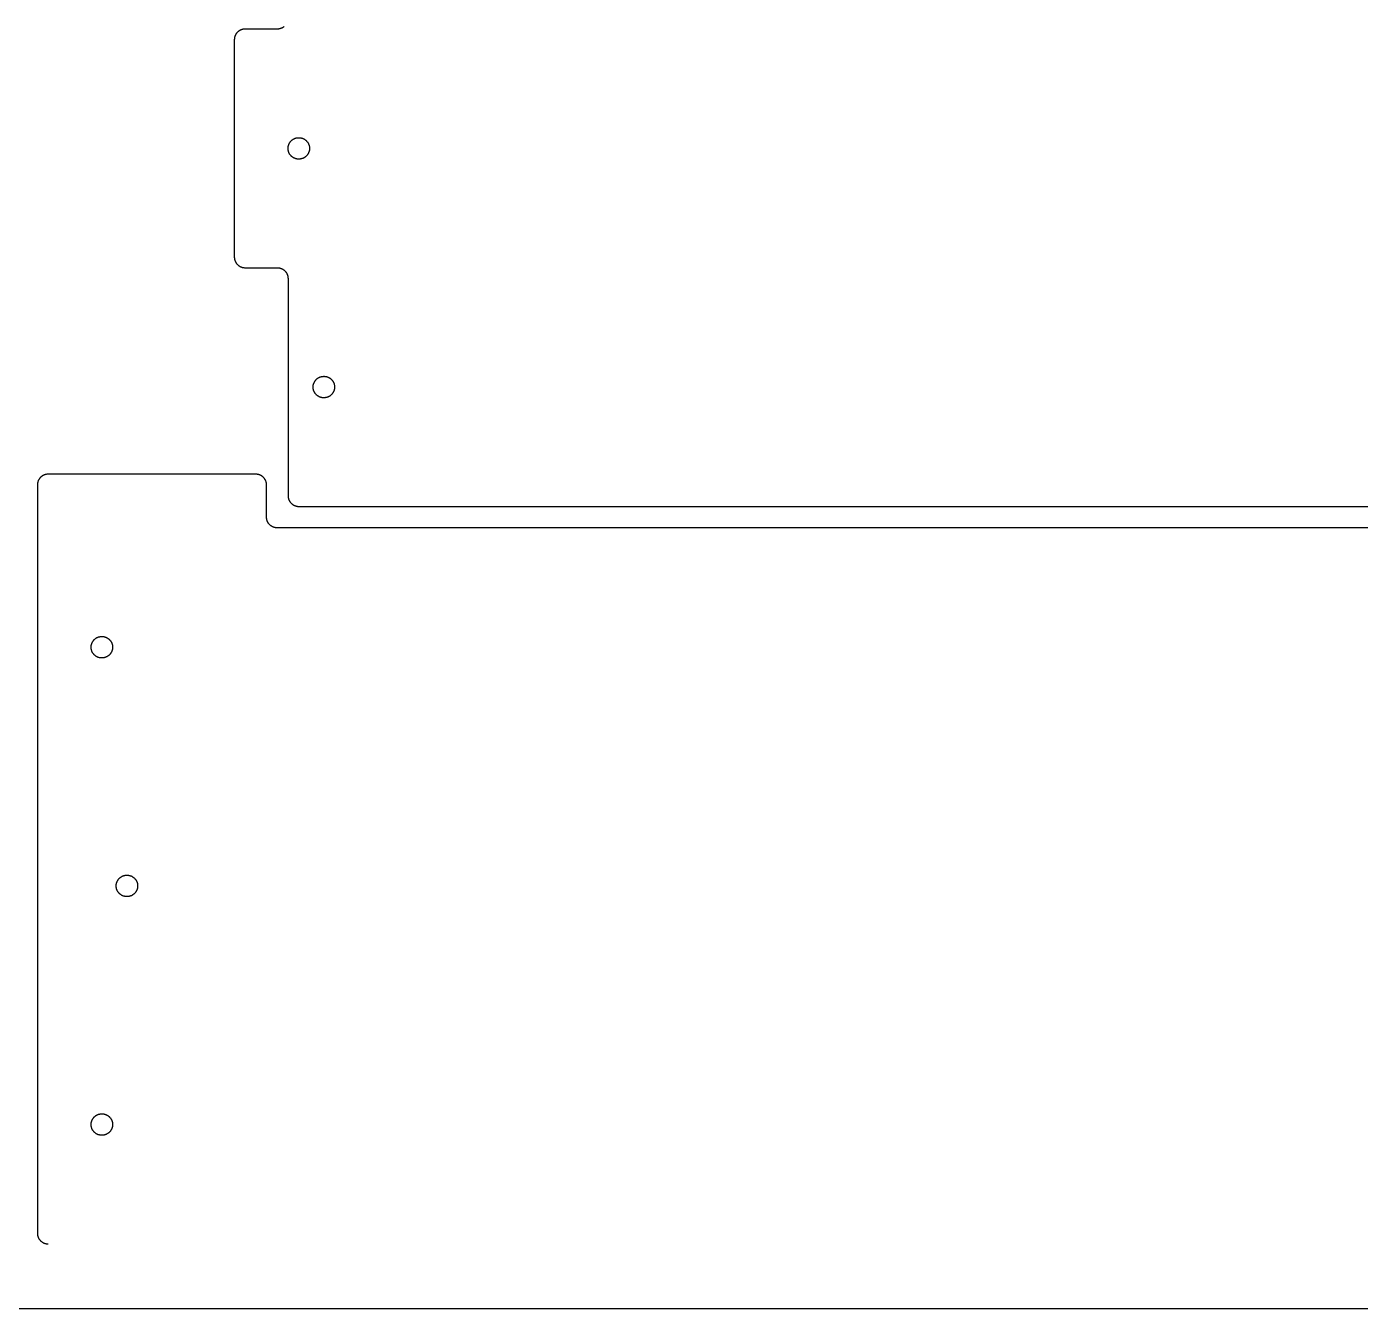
# Model space of a CAD drawing. Header units: millimetres. Extents: x -92971 to -91751, y -19136 to -16636.
# Drawn here: x -92733.7 to -92361.2, y -19135.9 to -18777.9 of the extents above; entities that cross this region are included whole.
import ezdxf

# ---------------------------------------------------------------- set-up
doc = ezdxf.new("R2010")
doc.units = ezdxf.units.MM
doc.header["$MEASUREMENT"] = 0
for name, color, linetype, true_color in [('Default', 18, 'Continuous', 0x000000), ('fab$CUT', 1, 'Continuous', 0xff0000), ('fab$DRILL', 5, 'Continuous', 0x0000ff)]:
    doc.layers.add(name, color=color, linetype=linetype, true_color=true_color)

msp = doc.modelspace()

# ---------------------------------------------------------------- linework, layer by layer
at = {"layer": 'Default'}
msp.add_lwpolyline([(-92971.22, -19135.89), (-91751.22, -19135.89), (-91751.22, -16635.89), (-92971.22, -16635.89), (-92971.22, -19135.89)], dxfattribs=at)
at = {"layer": 'fab$CUT'}
for points in [[(-92672.72, -18778.55), (-92672.82, -18778.55), (-92672.92, -18778.56), (-92673.03, -18778.57), (-92673.13, -18778.58), (-92673.23, -18778.6), (-92673.33, -18778.62), (-92673.43, -18778.64), (-92673.53, -18778.66), (-92673.63, -18778.69), (-92673.72, -18778.73), (-92673.82, -18778.76), (-92673.92, -18778.8), (-92674.01, -18778.84), (-92674.1, -18778.89), (-92674.19, -18778.94), (-92674.28, -18778.99), (-92674.37, -18779.04), (-92674.45, -18779.1), (-92674.53, -18779.16), (-92674.61, -18779.23), (-92674.69, -18779.29), (-92674.77, -18779.36), (-92674.84, -18779.43), (-92674.91, -18779.5), (-92674.98, -18779.58), (-92675.05, -18779.66), (-92675.11, -18779.74), (-92675.17, -18779.82), (-92675.23, -18779.91), (-92675.28, -18779.99), (-92675.33, -18780.08), (-92675.38, -18780.17), (-92675.43, -18780.26), (-92675.47, -18780.36), (-92675.51, -18780.45), (-92675.55, -18780.55), (-92675.58, -18780.64), (-92675.61, -18780.74), (-92675.63, -18780.84), (-92675.66, -18780.94), (-92675.68, -18781.04), (-92675.69, -18781.14), (-92675.7, -18781.25), (-92675.71, -18781.35), (-92675.72, -18781.45), (-92675.72, -18781.55)], [(-92663.72, -18778.55), (-92672.72, -18778.55)], [(-92661.83, -18777.88), (-92661.91, -18777.94), (-92661.99, -18778), (-92662.07, -18778.06), (-92662.16, -18778.12), (-92662.25, -18778.17), (-92662.34, -18778.22), (-92662.43, -18778.26), (-92662.52, -18778.3), (-92662.62, -18778.34), (-92662.72, -18778.38), (-92662.81, -18778.41), (-92662.91, -18778.44), (-92663.01, -18778.47), (-92663.11, -18778.49), (-92663.21, -18778.51), (-92663.31, -18778.52), (-92663.41, -18778.54), (-92663.52, -18778.55), (-92663.62, -18778.55), (-92663.72, -18778.55)], [(-92675.72, -18781.55), (-92675.72, -18842.22)], [(-92675.72, -18842.22), (-92675.72, -18842.32), (-92675.71, -18842.42), (-92675.7, -18842.53), (-92675.69, -18842.63), (-92675.68, -18842.73), (-92675.66, -18842.83), (-92675.63, -18842.93), (-92675.61, -18843.03), (-92675.58, -18843.13), (-92675.55, -18843.22), (-92675.51, -18843.32), (-92675.47, -18843.41), (-92675.43, -18843.51), (-92675.38, -18843.6), (-92675.33, -18843.69), (-92675.28, -18843.78), (-92675.23, -18843.86), (-92675.17, -18843.95), (-92675.11, -18844.03), (-92675.05, -18844.11), (-92674.98, -18844.19), (-92674.91, -18844.27), (-92674.84, -18844.34), (-92674.77, -18844.41), (-92674.69, -18844.48), (-92674.61, -18844.55), (-92674.53, -18844.61), (-92674.45, -18844.67), (-92674.37, -18844.73), (-92674.28, -18844.78), (-92674.19, -18844.83), (-92674.1, -18844.88), (-92674.01, -18844.93), (-92673.92, -18844.97), (-92673.82, -18845.01), (-92673.72, -18845.05), (-92673.63, -18845.08), (-92673.53, -18845.11), (-92673.43, -18845.13), (-92673.33, -18845.16), (-92673.23, -18845.18), (-92673.13, -18845.19), (-92673.03, -18845.2), (-92672.92, -18845.21), (-92672.82, -18845.22), (-92672.72, -18845.22)], [(-92672.72, -18845.22), (-92663.72, -18845.22)], [(-92663.72, -18845.22), (-92663.62, -18845.22), (-92663.52, -18845.23), (-92663.41, -18845.23), (-92663.31, -18845.25), (-92663.21, -18845.26), (-92663.11, -18845.28), (-92663.01, -18845.3), (-92662.91, -18845.33), (-92662.81, -18845.36), (-92662.72, -18845.39), (-92662.62, -18845.43), (-92662.52, -18845.47), (-92662.43, -18845.51), (-92662.34, -18845.56), (-92662.25, -18845.6), (-92662.16, -18845.66), (-92662.07, -18845.71), (-92661.99, -18845.77), (-92661.91, -18845.83), (-92661.83, -18845.89), (-92661.75, -18845.96), (-92661.67, -18846.03), (-92661.6, -18846.1), (-92661.53, -18846.17), (-92661.46, -18846.25), (-92661.39, -18846.33), (-92661.33, -18846.41), (-92661.27, -18846.49), (-92661.21, -18846.57), (-92661.16, -18846.66), (-92661.1, -18846.75), (-92661.06, -18846.84), (-92661.01, -18846.93), (-92660.97, -18847.02), (-92660.93, -18847.12), (-92660.89, -18847.21), (-92660.86, -18847.31), (-92660.83, -18847.41), (-92660.81, -18847.51), (-92660.78, -18847.61), (-92660.76, -18847.71), (-92660.75, -18847.81), (-92660.74, -18847.91), (-92660.73, -18848.01), (-92660.72, -18848.12), (-92660.72, -18848.22)], [(-92660.72, -18848.22), (-92660.72, -18908.89)], [(-92727.72, -18902.89), (-92727.82, -18902.89), (-92727.93, -18902.89), (-92728.03, -18902.9), (-92728.13, -18902.91), (-92728.23, -18902.93), (-92728.33, -18902.95), (-92728.43, -18902.97), (-92728.53, -18903), (-92728.63, -18903.03), (-92728.72, -18903.06), (-92728.82, -18903.09), (-92728.92, -18903.13), (-92729.01, -18903.18), (-92729.1, -18903.22), (-92729.19, -18903.27), (-92729.28, -18903.32), (-92729.37, -18903.38), (-92729.45, -18903.43), (-92729.53, -18903.5), (-92729.61, -18903.56), (-92729.69, -18903.62), (-92729.77, -18903.69), (-92729.84, -18903.76), (-92729.91, -18903.84), (-92729.98, -18903.91), (-92730.05, -18903.99), (-92730.11, -18904.07), (-92730.17, -18904.16), (-92730.23, -18904.24), (-92730.28, -18904.33), (-92730.34, -18904.42), (-92730.38, -18904.51), (-92730.43, -18904.6), (-92730.47, -18904.69), (-92730.51, -18904.79), (-92730.55, -18904.88), (-92730.58, -18904.98), (-92730.61, -18905.08), (-92730.63, -18905.18), (-92730.66, -18905.28), (-92730.68, -18905.38), (-92730.69, -18905.48), (-92730.7, -18905.58), (-92730.71, -18905.68), (-92730.72, -18905.78), (-92730.72, -18905.89)], [(-92669.72, -18902.89), (-92727.72, -18902.89)], [(-92666.72, -18905.89), (-92666.72, -18905.78), (-92666.73, -18905.68), (-92666.74, -18905.58), (-92666.75, -18905.48), (-92666.76, -18905.38), (-92666.78, -18905.28), (-92666.81, -18905.18), (-92666.83, -18905.08), (-92666.86, -18904.98), (-92666.89, -18904.88), (-92666.93, -18904.79), (-92666.97, -18904.69), (-92667.01, -18904.6), (-92667.06, -18904.51), (-92667.1, -18904.42), (-92667.16, -18904.33), (-92667.21, -18904.24), (-92667.27, -18904.16), (-92667.33, -18904.07), (-92667.39, -18903.99), (-92667.46, -18903.91), (-92667.53, -18903.84), (-92667.6, -18903.76), (-92667.67, -18903.69), (-92667.75, -18903.62), (-92667.83, -18903.56), (-92667.91, -18903.5), (-92667.99, -18903.43), (-92668.07, -18903.38), (-92668.16, -18903.32), (-92668.25, -18903.27), (-92668.34, -18903.22), (-92668.43, -18903.18), (-92668.52, -18903.13), (-92668.62, -18903.09), (-92668.72, -18903.06), (-92668.81, -18903.03), (-92668.91, -18903), (-92669.01, -18902.97), (-92669.11, -18902.95), (-92669.21, -18902.93), (-92669.31, -18902.91), (-92669.41, -18902.9), (-92669.52, -18902.89), (-92669.62, -18902.89), (-92669.72, -18902.89)], [(-92730.72, -18905.89), (-92730.72, -19114.89)], [(-92666.72, -18914.89), (-92666.72, -18905.89)], [(-92660.72, -18908.89), (-92660.72, -18908.99), (-92660.71, -18909.09), (-92660.7, -18909.19), (-92660.69, -18909.29), (-92660.68, -18909.4), (-92660.66, -18909.5), (-92660.63, -18909.6), (-92660.61, -18909.7), (-92660.58, -18909.79), (-92660.55, -18909.89), (-92660.51, -18909.99), (-92660.47, -18910.08), (-92660.43, -18910.17), (-92660.38, -18910.27), (-92660.33, -18910.36), (-92660.28, -18910.44), (-92660.23, -18910.53), (-92660.17, -18910.62), (-92660.11, -18910.7), (-92660.05, -18910.78), (-92659.98, -18910.86), (-92659.91, -18910.93), (-92659.84, -18911.01), (-92659.77, -18911.08), (-92659.69, -18911.15), (-92659.61, -18911.21), (-92659.53, -18911.28), (-92659.45, -18911.34), (-92659.37, -18911.39), (-92659.28, -18911.45), (-92659.19, -18911.5), (-92659.1, -18911.55), (-92659.01, -18911.59), (-92658.92, -18911.64), (-92658.82, -18911.68), (-92658.72, -18911.71), (-92658.63, -18911.75), (-92658.53, -18911.77), (-92658.43, -18911.8), (-92658.33, -18911.82), (-92658.23, -18911.84), (-92658.13, -18911.86), (-92658.03, -18911.87), (-92657.92, -18911.88), (-92657.82, -18911.88), (-92657.72, -18911.89)], [(-92663.72, -18917.89), (-92663.82, -18917.88), (-92663.92, -18917.88), (-92664.03, -18917.87), (-92664.13, -18917.86), (-92664.23, -18917.84), (-92664.33, -18917.82), (-92664.43, -18917.8), (-92664.53, -18917.77), (-92664.63, -18917.75), (-92664.72, -18917.71), (-92664.82, -18917.68), (-92664.92, -18917.64), (-92665.01, -18917.59), (-92665.1, -18917.55), (-92665.19, -18917.5), (-92665.28, -18917.45), (-92665.37, -18917.39), (-92665.45, -18917.34), (-92665.53, -18917.28), (-92665.61, -18917.21), (-92665.69, -18917.15), (-92665.77, -18917.08), (-92665.84, -18917.01), (-92665.91, -18916.93), (-92665.98, -18916.86), (-92666.05, -18916.78), (-92666.11, -18916.7), (-92666.17, -18916.62), (-92666.23, -18916.53), (-92666.28, -18916.44), (-92666.33, -18916.36), (-92666.38, -18916.27), (-92666.43, -18916.17), (-92666.47, -18916.08), (-92666.51, -18915.99), (-92666.55, -18915.89), (-92666.58, -18915.79), (-92666.61, -18915.7), (-92666.63, -18915.6), (-92666.66, -18915.5), (-92666.68, -18915.4), (-92666.69, -18915.29), (-92666.7, -18915.19), (-92666.71, -18915.09), (-92666.72, -18914.99), (-92666.72, -18914.89)], [(-92657.72, -18911.89), (-91848.72, -18911.89)], [(-91842.72, -18917.89), (-92663.72, -18917.89)], [(-92730.72, -19114.89), (-92730.72, -19114.99), (-92730.71, -19115.09), (-92730.7, -19115.19), (-92730.69, -19115.29), (-92730.68, -19115.4), (-92730.66, -19115.5), (-92730.63, -19115.6), (-92730.61, -19115.7), (-92730.58, -19115.79), (-92730.55, -19115.89), (-92730.51, -19115.99), (-92730.47, -19116.08), (-92730.43, -19116.17), (-92730.38, -19116.27), (-92730.34, -19116.36), (-92730.28, -19116.44), (-92730.23, -19116.53), (-92730.17, -19116.62), (-92730.11, -19116.7), (-92730.05, -19116.78), (-92729.98, -19116.86), (-92729.91, -19116.93), (-92729.84, -19117.01), (-92729.77, -19117.08), (-92729.69, -19117.15), (-92729.61, -19117.21), (-92729.53, -19117.28), (-92729.45, -19117.34), (-92729.37, -19117.39), (-92729.28, -19117.45), (-92729.19, -19117.5), (-92729.1, -19117.55), (-92729.01, -19117.59), (-92728.92, -19117.64), (-92728.82, -19117.68), (-92728.72, -19117.71), (-92728.63, -19117.75), (-92728.53, -19117.77), (-92728.43, -19117.8), (-92728.33, -19117.82), (-92728.23, -19117.84), (-92728.13, -19117.86), (-92728.03, -19117.87), (-92727.93, -19117.88), (-92727.82, -19117.88), (-92727.72, -19117.89)]]:
    msp.add_lwpolyline(points, dxfattribs=at)
at = {"layer": 'fab$CUT', "extrusion": (0, 1, 0)}
msp.add_lwpolyline([(92727.72, 0), (91800.72, 0), (91788.72, 0)], dxfattribs=at)
at = {"layer": 'fab$DRILL'}
for points in [[(-92660.72, -18811.89), (-92660.72, -18811.78), (-92660.71, -18811.68), (-92660.7, -18811.57), (-92660.69, -18811.47), (-92660.67, -18811.37), (-92660.65, -18811.27), (-92660.63, -18811.16), (-92660.6, -18811.06), (-92660.57, -18810.96), (-92660.54, -18810.87), (-92660.5, -18810.77), (-92660.46, -18810.67), (-92660.42, -18810.58), (-92660.37, -18810.48), (-92660.32, -18810.39), (-92660.27, -18810.3), (-92660.21, -18810.22), (-92660.15, -18810.13), (-92660.09, -18810.05), (-92660.03, -18809.97), (-92659.96, -18809.89), (-92659.89, -18809.81), (-92659.81, -18809.74), (-92659.74, -18809.67), (-92659.66, -18809.6), (-92659.58, -18809.53), (-92659.5, -18809.47), (-92659.41, -18809.41), (-92659.32, -18809.35), (-92659.23, -18809.3), (-92659.14, -18809.25), (-92659.05, -18809.2), (-92658.96, -18809.15), (-92658.86, -18809.11), (-92658.76, -18809.07), (-92658.67, -18809.04), (-92658.57, -18809.01), (-92658.47, -18808.98), (-92658.37, -18808.96), (-92658.26, -18808.94), (-92658.16, -18808.92), (-92658.06, -18808.9), (-92657.95, -18808.89), (-92657.85, -18808.89), (-92657.75, -18808.89), (-92657.64, -18808.89), (-92657.54, -18808.89), (-92657.43, -18808.9), (-92657.33, -18808.91), (-92657.23, -18808.93), (-92657.12, -18808.95), (-92657.02, -18808.97), (-92656.92, -18808.99), (-92656.82, -18809.02), (-92656.72, -18809.06), (-92656.63, -18809.09), (-92656.53, -18809.13), (-92656.43, -18809.17), (-92656.34, -18809.22), (-92656.25, -18809.27), (-92656.16, -18809.32), (-92656.07, -18809.38), (-92655.99, -18809.44), (-92655.9, -18809.5), (-92655.82, -18809.56), (-92655.74, -18809.63), (-92655.66, -18809.7), (-92655.59, -18809.77), (-92655.52, -18809.85), (-92655.45, -18809.93), (-92655.38, -18810.01), (-92655.32, -18810.09), (-92655.26, -18810.17), (-92655.2, -18810.26), (-92655.14, -18810.35), (-92655.09, -18810.44), (-92655.04, -18810.53), (-92655, -18810.62), (-92654.96, -18810.72), (-92654.92, -18810.82), (-92654.88, -18810.91), (-92654.85, -18811.01), (-92654.82, -18811.11), (-92654.8, -18811.21), (-92654.77, -18811.32), (-92654.76, -18811.42), (-92654.74, -18811.52), (-92654.73, -18811.63), (-92654.72, -18811.73), (-92654.72, -18811.83), (-92654.72, -18811.94), (-92654.72, -18812.04), (-92654.73, -18812.15), (-92654.74, -18812.25), (-92654.76, -18812.35), (-92654.77, -18812.45), (-92654.8, -18812.56), (-92654.82, -18812.66), (-92654.85, -18812.76), (-92654.88, -18812.86), (-92654.92, -18812.96), (-92654.96, -18813.05), (-92655, -18813.15), (-92655.04, -18813.24), (-92655.09, -18813.33), (-92655.14, -18813.42), (-92655.2, -18813.51), (-92655.26, -18813.6), (-92655.32, -18813.68), (-92655.38, -18813.76), (-92655.45, -18813.84), (-92655.52, -18813.92), (-92655.59, -18814), (-92655.66, -18814.07), (-92655.74, -18814.14), (-92655.82, -18814.21), (-92655.9, -18814.27), (-92655.99, -18814.33), (-92656.07, -18814.39), (-92656.16, -18814.45), (-92656.25, -18814.5), (-92656.34, -18814.55), (-92656.43, -18814.6), (-92656.53, -18814.64), (-92656.63, -18814.68), (-92656.72, -18814.72), (-92656.82, -18814.75), (-92656.92, -18814.78), (-92657.02, -18814.8), (-92657.12, -18814.83), (-92657.23, -18814.84), (-92657.33, -18814.86), (-92657.43, -18814.87), (-92657.54, -18814.88), (-92657.64, -18814.88), (-92657.75, -18814.89), (-92657.85, -18814.88), (-92657.95, -18814.88), (-92658.06, -18814.87), (-92658.16, -18814.85), (-92658.26, -18814.84), (-92658.37, -18814.82), (-92658.47, -18814.79), (-92658.57, -18814.76), (-92658.67, -18814.73), (-92658.76, -18814.7), (-92658.86, -18814.66), (-92658.96, -18814.62), (-92659.05, -18814.57), (-92659.14, -18814.53), (-92659.23, -18814.48), (-92659.32, -18814.42), (-92659.41, -18814.36), (-92659.5, -18814.3), (-92659.58, -18814.24), (-92659.66, -18814.17), (-92659.74, -18814.11), (-92659.81, -18814.03), (-92659.89, -18813.96), (-92659.96, -18813.88), (-92660.03, -18813.81), (-92660.09, -18813.72), (-92660.15, -18813.64), (-92660.21, -18813.56), (-92660.27, -18813.47), (-92660.32, -18813.38), (-92660.37, -18813.29), (-92660.42, -18813.19), (-92660.46, -18813.1), (-92660.5, -18813), (-92660.54, -18812.91), (-92660.57, -18812.81), (-92660.6, -18812.71), (-92660.63, -18812.61), (-92660.65, -18812.51), (-92660.67, -18812.4), (-92660.69, -18812.3), (-92660.7, -18812.2), (-92660.71, -18812.09), (-92660.72, -18811.99), (-92660.72, -18811.89)], [(-92653.72, -18878.55), (-92653.72, -18878.45), (-92653.71, -18878.34), (-92653.7, -18878.24), (-92653.69, -18878.14), (-92653.68, -18878.03), (-92653.66, -18877.93), (-92653.63, -18877.83), (-92653.61, -18877.73), (-92653.58, -18877.63), (-92653.54, -18877.53), (-92653.5, -18877.43), (-92653.46, -18877.34), (-92653.42, -18877.24), (-92653.37, -18877.15), (-92653.32, -18877.06), (-92653.27, -18876.97), (-92653.21, -18876.88), (-92653.15, -18876.8), (-92653.09, -18876.71), (-92653.03, -18876.63), (-92652.96, -18876.55), (-92652.89, -18876.48), (-92652.81, -18876.4), (-92652.74, -18876.33), (-92652.66, -18876.26), (-92652.58, -18876.2), (-92652.5, -18876.13), (-92652.41, -18876.07), (-92652.32, -18876.02), (-92652.24, -18875.96), (-92652.15, -18875.91), (-92652.05, -18875.86), (-92651.96, -18875.82), (-92651.86, -18875.78), (-92651.77, -18875.74), (-92651.67, -18875.71), (-92651.57, -18875.67), (-92651.47, -18875.65), (-92651.37, -18875.62), (-92651.26, -18875.6), (-92651.16, -18875.58), (-92651.06, -18875.57), (-92650.96, -18875.56), (-92650.85, -18875.56), (-92650.75, -18875.55), (-92650.64, -18875.55), (-92650.54, -18875.56), (-92650.44, -18875.57), (-92650.33, -18875.58), (-92650.23, -18875.59), (-92650.13, -18875.61), (-92650.02, -18875.63), (-92649.92, -18875.66), (-92649.82, -18875.69), (-92649.72, -18875.72), (-92649.63, -18875.76), (-92649.53, -18875.8), (-92649.44, -18875.84), (-92649.34, -18875.89), (-92649.25, -18875.94), (-92649.16, -18875.99), (-92649.07, -18876.05), (-92648.99, -18876.1), (-92648.9, -18876.17), (-92648.82, -18876.23), (-92648.74, -18876.3), (-92648.67, -18876.37), (-92648.59, -18876.44), (-92648.52, -18876.52), (-92648.45, -18876.59), (-92648.38, -18876.67), (-92648.32, -18876.76), (-92648.26, -18876.84), (-92648.2, -18876.93), (-92648.14, -18877.01), (-92648.09, -18877.11), (-92648.04, -18877.2), (-92648, -18877.29), (-92647.96, -18877.39), (-92647.92, -18877.48), (-92647.88, -18877.58), (-92647.85, -18877.68), (-92647.82, -18877.78), (-92647.8, -18877.88), (-92647.78, -18877.98), (-92647.76, -18878.09), (-92647.74, -18878.19), (-92647.73, -18878.29), (-92647.73, -18878.4), (-92647.72, -18878.5), (-92647.72, -18878.6), (-92647.73, -18878.71), (-92647.73, -18878.81), (-92647.74, -18878.92), (-92647.76, -18879.02), (-92647.78, -18879.12), (-92647.8, -18879.22), (-92647.82, -18879.32), (-92647.85, -18879.42), (-92647.88, -18879.52), (-92647.92, -18879.62), (-92647.96, -18879.72), (-92648, -18879.81), (-92648.04, -18879.91), (-92648.09, -18880), (-92648.14, -18880.09), (-92648.2, -18880.18), (-92648.26, -18880.26), (-92648.32, -18880.35), (-92648.38, -18880.43), (-92648.45, -18880.51), (-92648.52, -18880.59), (-92648.59, -18880.66), (-92648.67, -18880.74), (-92648.74, -18880.81), (-92648.82, -18880.87), (-92648.9, -18880.94), (-92648.99, -18881), (-92649.07, -18881.06), (-92649.16, -18881.11), (-92649.25, -18881.17), (-92649.34, -18881.22), (-92649.44, -18881.26), (-92649.53, -18881.31), (-92649.63, -18881.35), (-92649.72, -18881.38), (-92649.82, -18881.41), (-92649.92, -18881.44), (-92650.02, -18881.47), (-92650.13, -18881.49), (-92650.23, -18881.51), (-92650.33, -18881.53), (-92650.44, -18881.54), (-92650.54, -18881.55), (-92650.64, -18881.55), (-92650.75, -18881.55), (-92650.85, -18881.55), (-92650.96, -18881.54), (-92651.06, -18881.53), (-92651.16, -18881.52), (-92651.26, -18881.5), (-92651.37, -18881.48), (-92651.47, -18881.46), (-92651.57, -18881.43), (-92651.67, -18881.4), (-92651.77, -18881.36), (-92651.86, -18881.33), (-92651.96, -18881.29), (-92652.05, -18881.24), (-92652.15, -18881.19), (-92652.24, -18881.14), (-92652.32, -18881.09), (-92652.41, -18881.03), (-92652.5, -18880.97), (-92652.58, -18880.91), (-92652.66, -18880.84), (-92652.74, -18880.77), (-92652.81, -18880.7), (-92652.89, -18880.63), (-92652.96, -18880.55), (-92653.03, -18880.47), (-92653.09, -18880.39), (-92653.15, -18880.31), (-92653.21, -18880.22), (-92653.27, -18880.13), (-92653.32, -18880.04), (-92653.37, -18879.95), (-92653.42, -18879.86), (-92653.46, -18879.77), (-92653.5, -18879.67), (-92653.54, -18879.57), (-92653.58, -18879.47), (-92653.61, -18879.37), (-92653.63, -18879.27), (-92653.66, -18879.17), (-92653.68, -18879.07), (-92653.69, -18878.97), (-92653.7, -18878.86), (-92653.71, -18878.76), (-92653.72, -18878.66), (-92653.72, -18878.55)], [(-92709.72, -18951.22), (-92709.72, -18951.32), (-92709.73, -18951.43), (-92709.74, -18951.53), (-92709.75, -18951.63), (-92709.77, -18951.74), (-92709.79, -18951.84), (-92709.81, -18951.94), (-92709.84, -18952.04), (-92709.87, -18952.14), (-92709.9, -18952.24), (-92709.94, -18952.34), (-92709.98, -18952.43), (-92710.02, -18952.53), (-92710.07, -18952.62), (-92710.12, -18952.71), (-92710.17, -18952.8), (-92710.23, -18952.89), (-92710.29, -18952.97), (-92710.35, -18953.06), (-92710.41, -18953.14), (-92710.48, -18953.22), (-92710.55, -18953.29), (-92710.63, -18953.37), (-92710.7, -18953.44), (-92710.78, -18953.51), (-92710.86, -18953.57), (-92710.94, -18953.64), (-92711.03, -18953.7), (-92711.12, -18953.75), (-92711.21, -18953.81), (-92711.3, -18953.86), (-92711.39, -18953.91), (-92711.48, -18953.95), (-92711.58, -18953.99), (-92711.68, -18954.03), (-92711.77, -18954.07), (-92711.87, -18954.1), (-92711.97, -18954.12), (-92712.07, -18954.15), (-92712.18, -18954.17), (-92712.28, -18954.19), (-92712.38, -18954.2), (-92712.49, -18954.21), (-92712.59, -18954.22), (-92712.69, -18954.22), (-92712.8, -18954.22), (-92712.9, -18954.21), (-92713.01, -18954.21), (-92713.11, -18954.19), (-92713.21, -18954.18), (-92713.32, -18954.16), (-92713.42, -18954.14), (-92713.52, -18954.11), (-92713.62, -18954.08), (-92713.72, -18954.05), (-92713.81, -18954.01), (-92713.91, -18953.97), (-92714.01, -18953.93), (-92714.1, -18953.88), (-92714.19, -18953.83), (-92714.28, -18953.78), (-92714.37, -18953.73), (-92714.45, -18953.67), (-92714.54, -18953.61), (-92714.62, -18953.54), (-92714.7, -18953.47), (-92714.78, -18953.4), (-92714.85, -18953.33), (-92714.92, -18953.26), (-92714.99, -18953.18), (-92715.06, -18953.1), (-92715.12, -18953.02), (-92715.18, -18952.93), (-92715.24, -18952.84), (-92715.3, -18952.76), (-92715.35, -18952.67), (-92715.4, -18952.57), (-92715.44, -18952.48), (-92715.48, -18952.39), (-92715.52, -18952.29), (-92715.56, -18952.19), (-92715.59, -18952.09), (-92715.62, -18951.99), (-92715.64, -18951.89), (-92715.67, -18951.79), (-92715.68, -18951.69), (-92715.7, -18951.58), (-92715.71, -18951.48), (-92715.72, -18951.38), (-92715.72, -18951.27), (-92715.72, -18951.17), (-92715.72, -18951.06), (-92715.71, -18950.96), (-92715.7, -18950.86), (-92715.68, -18950.75), (-92715.67, -18950.65), (-92715.64, -18950.55), (-92715.62, -18950.45), (-92715.59, -18950.35), (-92715.56, -18950.25), (-92715.52, -18950.15), (-92715.48, -18950.05), (-92715.44, -18949.96), (-92715.4, -18949.86), (-92715.35, -18949.77), (-92715.3, -18949.68), (-92715.24, -18949.59), (-92715.18, -18949.51), (-92715.12, -18949.42), (-92715.06, -18949.34), (-92714.99, -18949.26), (-92714.92, -18949.18), (-92714.85, -18949.11), (-92714.78, -18949.03), (-92714.7, -18948.96), (-92714.62, -18948.9), (-92714.54, -18948.83), (-92714.45, -18948.77), (-92714.37, -18948.71), (-92714.28, -18948.66), (-92714.19, -18948.6), (-92714.1, -18948.55), (-92714.01, -18948.51), (-92713.91, -18948.47), (-92713.81, -18948.43), (-92713.72, -18948.39), (-92713.62, -18948.36), (-92713.52, -18948.33), (-92713.42, -18948.3), (-92713.32, -18948.28), (-92713.21, -18948.26), (-92713.11, -18948.24), (-92713.01, -18948.23), (-92712.9, -18948.22), (-92712.8, -18948.22), (-92712.69, -18948.22), (-92712.59, -18948.22), (-92712.49, -18948.23), (-92712.38, -18948.24), (-92712.28, -18948.25), (-92712.18, -18948.27), (-92712.07, -18948.29), (-92711.97, -18948.31), (-92711.87, -18948.34), (-92711.77, -18948.37), (-92711.68, -18948.41), (-92711.58, -18948.44), (-92711.48, -18948.49), (-92711.39, -18948.53), (-92711.3, -18948.58), (-92711.21, -18948.63), (-92711.12, -18948.68), (-92711.03, -18948.74), (-92710.94, -18948.8), (-92710.86, -18948.86), (-92710.78, -18948.93), (-92710.7, -18949), (-92710.63, -18949.07), (-92710.55, -18949.14), (-92710.48, -18949.22), (-92710.41, -18949.3), (-92710.35, -18949.38), (-92710.29, -18949.46), (-92710.23, -18949.55), (-92710.17, -18949.64), (-92710.12, -18949.73), (-92710.07, -18949.82), (-92710.02, -18949.91), (-92709.98, -18950.01), (-92709.94, -18950.1), (-92709.9, -18950.2), (-92709.87, -18950.3), (-92709.84, -18950.4), (-92709.81, -18950.5), (-92709.79, -18950.6), (-92709.77, -18950.7), (-92709.75, -18950.8), (-92709.74, -18950.91), (-92709.73, -18951.01), (-92709.72, -18951.11), (-92709.72, -18951.22)], [(-92702.72, -19017.89), (-92702.72, -19017.99), (-92702.73, -19018.09), (-92702.74, -19018.2), (-92702.75, -19018.3), (-92702.77, -19018.4), (-92702.79, -19018.51), (-92702.81, -19018.61), (-92702.84, -19018.71), (-92702.87, -19018.81), (-92702.9, -19018.91), (-92702.94, -19019), (-92702.98, -19019.1), (-92703.02, -19019.19), (-92703.07, -19019.29), (-92703.12, -19019.38), (-92703.17, -19019.47), (-92703.23, -19019.56), (-92703.29, -19019.64), (-92703.35, -19019.72), (-92703.42, -19019.81), (-92703.48, -19019.88), (-92703.55, -19019.96), (-92703.63, -19020.03), (-92703.7, -19020.11), (-92703.78, -19020.17), (-92703.86, -19020.24), (-92703.95, -19020.3), (-92704.03, -19020.36), (-92704.12, -19020.42), (-92704.21, -19020.48), (-92704.3, -19020.53), (-92704.39, -19020.57), (-92704.48, -19020.62), (-92704.58, -19020.66), (-92704.68, -19020.7), (-92704.77, -19020.73), (-92704.87, -19020.76), (-92704.97, -19020.79), (-92705.08, -19020.82), (-92705.18, -19020.84), (-92705.28, -19020.85), (-92705.38, -19020.87), (-92705.49, -19020.88), (-92705.59, -19020.88), (-92705.7, -19020.89), (-92705.8, -19020.88), (-92705.9, -19020.88), (-92706.01, -19020.87), (-92706.11, -19020.86), (-92706.21, -19020.84), (-92706.32, -19020.83), (-92706.42, -19020.8), (-92706.52, -19020.78), (-92706.62, -19020.75), (-92706.72, -19020.72), (-92706.82, -19020.68), (-92706.91, -19020.64), (-92707.01, -19020.6), (-92707.1, -19020.55), (-92707.19, -19020.5), (-92707.28, -19020.45), (-92707.37, -19020.39), (-92707.46, -19020.33), (-92707.54, -19020.27), (-92707.62, -19020.21), (-92707.7, -19020.14), (-92707.78, -19020.07), (-92707.85, -19020), (-92707.92, -19019.92), (-92707.99, -19019.84), (-92708.06, -19019.76), (-92708.12, -19019.68), (-92708.18, -19019.6), (-92708.24, -19019.51), (-92708.3, -19019.42), (-92708.35, -19019.33), (-92708.4, -19019.24), (-92708.44, -19019.15), (-92708.49, -19019.05), (-92708.52, -19018.96), (-92708.56, -19018.86), (-92708.59, -19018.76), (-92708.62, -19018.66), (-92708.65, -19018.56), (-92708.67, -19018.45), (-92708.69, -19018.35), (-92708.7, -19018.25), (-92708.71, -19018.15), (-92708.72, -19018.04), (-92708.72, -19017.94), (-92708.72, -19017.83), (-92708.72, -19017.73), (-92708.71, -19017.63), (-92708.7, -19017.52), (-92708.69, -19017.42), (-92708.67, -19017.32), (-92708.65, -19017.21), (-92708.62, -19017.11), (-92708.59, -19017.01), (-92708.56, -19016.91), (-92708.52, -19016.82), (-92708.49, -19016.72), (-92708.44, -19016.62), (-92708.4, -19016.53), (-92708.35, -19016.44), (-92708.3, -19016.35), (-92708.24, -19016.26), (-92708.18, -19016.17), (-92708.12, -19016.09), (-92708.06, -19016.01), (-92707.99, -19015.93), (-92707.92, -19015.85), (-92707.85, -19015.77), (-92707.78, -19015.7), (-92707.7, -19015.63), (-92707.62, -19015.56), (-92707.54, -19015.5), (-92707.46, -19015.44), (-92707.37, -19015.38), (-92707.28, -19015.32), (-92707.19, -19015.27), (-92707.1, -19015.22), (-92707.01, -19015.17), (-92706.91, -19015.13), (-92706.82, -19015.09), (-92706.72, -19015.06), (-92706.62, -19015.02), (-92706.52, -19014.99), (-92706.42, -19014.97), (-92706.32, -19014.95), (-92706.21, -19014.93), (-92706.11, -19014.91), (-92706.01, -19014.9), (-92705.9, -19014.89), (-92705.8, -19014.89), (-92705.7, -19014.89), (-92705.59, -19014.89), (-92705.49, -19014.89), (-92705.38, -19014.9), (-92705.28, -19014.92), (-92705.18, -19014.94), (-92705.08, -19014.96), (-92704.97, -19014.98), (-92704.87, -19015.01), (-92704.77, -19015.04), (-92704.68, -19015.07), (-92704.58, -19015.11), (-92704.48, -19015.15), (-92704.39, -19015.2), (-92704.3, -19015.25), (-92704.21, -19015.3), (-92704.12, -19015.35), (-92704.03, -19015.41), (-92703.95, -19015.47), (-92703.86, -19015.53), (-92703.78, -19015.6), (-92703.7, -19015.67), (-92703.63, -19015.74), (-92703.55, -19015.81), (-92703.48, -19015.89), (-92703.42, -19015.97), (-92703.35, -19016.05), (-92703.29, -19016.13), (-92703.23, -19016.22), (-92703.17, -19016.3), (-92703.12, -19016.39), (-92703.07, -19016.48), (-92703.02, -19016.58), (-92702.98, -19016.67), (-92702.94, -19016.77), (-92702.9, -19016.87), (-92702.87, -19016.96), (-92702.84, -19017.06), (-92702.81, -19017.16), (-92702.79, -19017.27), (-92702.77, -19017.37), (-92702.75, -19017.47), (-92702.74, -19017.57), (-92702.73, -19017.68), (-92702.72, -19017.78), (-92702.72, -19017.89)], [(-92709.72, -19084.55), (-92709.72, -19084.66), (-92709.73, -19084.76), (-92709.74, -19084.86), (-92709.75, -19084.97), (-92709.77, -19085.07), (-92709.79, -19085.17), (-92709.81, -19085.27), (-92709.84, -19085.37), (-92709.87, -19085.47), (-92709.9, -19085.57), (-92709.94, -19085.67), (-92709.98, -19085.77), (-92710.02, -19085.86), (-92710.07, -19085.95), (-92710.12, -19086.04), (-92710.17, -19086.13), (-92710.23, -19086.22), (-92710.29, -19086.31), (-92710.35, -19086.39), (-92710.41, -19086.47), (-92710.48, -19086.55), (-92710.55, -19086.63), (-92710.63, -19086.7), (-92710.7, -19086.77), (-92710.78, -19086.84), (-92710.86, -19086.91), (-92710.94, -19086.97), (-92711.03, -19087.03), (-92711.12, -19087.09), (-92711.21, -19087.14), (-92711.3, -19087.19), (-92711.39, -19087.24), (-92711.48, -19087.29), (-92711.58, -19087.33), (-92711.68, -19087.36), (-92711.77, -19087.4), (-92711.87, -19087.43), (-92711.97, -19087.46), (-92712.07, -19087.48), (-92712.18, -19087.5), (-92712.28, -19087.52), (-92712.38, -19087.53), (-92712.49, -19087.54), (-92712.59, -19087.55), (-92712.69, -19087.55), (-92712.8, -19087.55), (-92712.9, -19087.55), (-92713.01, -19087.54), (-92713.11, -19087.53), (-92713.21, -19087.51), (-92713.32, -19087.49), (-92713.42, -19087.47), (-92713.52, -19087.44), (-92713.62, -19087.41), (-92713.72, -19087.38), (-92713.81, -19087.35), (-92713.91, -19087.31), (-92714.01, -19087.26), (-92714.1, -19087.22), (-92714.19, -19087.17), (-92714.28, -19087.11), (-92714.37, -19087.06), (-92714.45, -19087), (-92714.54, -19086.94), (-92714.62, -19086.87), (-92714.7, -19086.81), (-92714.78, -19086.74), (-92714.85, -19086.66), (-92714.92, -19086.59), (-92714.99, -19086.51), (-92715.06, -19086.43), (-92715.12, -19086.35), (-92715.18, -19086.26), (-92715.24, -19086.18), (-92715.3, -19086.09), (-92715.35, -19086), (-92715.4, -19085.91), (-92715.44, -19085.81), (-92715.48, -19085.72), (-92715.52, -19085.62), (-92715.56, -19085.52), (-92715.59, -19085.42), (-92715.62, -19085.32), (-92715.64, -19085.22), (-92715.67, -19085.12), (-92715.68, -19085.02), (-92715.7, -19084.92), (-92715.71, -19084.81), (-92715.72, -19084.71), (-92715.72, -19084.6), (-92715.72, -19084.5), (-92715.72, -19084.4), (-92715.71, -19084.29), (-92715.7, -19084.19), (-92715.68, -19084.09), (-92715.67, -19083.98), (-92715.64, -19083.88), (-92715.62, -19083.78), (-92715.59, -19083.68), (-92715.56, -19083.58), (-92715.52, -19083.48), (-92715.48, -19083.39), (-92715.44, -19083.29), (-92715.4, -19083.2), (-92715.35, -19083.11), (-92715.3, -19083.01), (-92715.24, -19082.93), (-92715.18, -19082.84), (-92715.12, -19082.76), (-92715.06, -19082.67), (-92714.99, -19082.59), (-92714.92, -19082.52), (-92714.85, -19082.44), (-92714.78, -19082.37), (-92714.7, -19082.3), (-92714.62, -19082.23), (-92714.54, -19082.17), (-92714.45, -19082.1), (-92714.37, -19082.05), (-92714.28, -19081.99), (-92714.19, -19081.94), (-92714.1, -19081.89), (-92714.01, -19081.84), (-92713.91, -19081.8), (-92713.81, -19081.76), (-92713.72, -19081.72), (-92713.62, -19081.69), (-92713.52, -19081.66), (-92713.42, -19081.63), (-92713.32, -19081.61), (-92713.21, -19081.59), (-92713.11, -19081.58), (-92713.01, -19081.57), (-92712.9, -19081.56), (-92712.8, -19081.55), (-92712.69, -19081.55), (-92712.59, -19081.56), (-92712.49, -19081.56), (-92712.38, -19081.57), (-92712.28, -19081.58), (-92712.18, -19081.6), (-92712.07, -19081.62), (-92711.97, -19081.65), (-92711.87, -19081.67), (-92711.77, -19081.71), (-92711.68, -19081.74), (-92711.58, -19081.78), (-92711.48, -19081.82), (-92711.39, -19081.86), (-92711.3, -19081.91), (-92711.21, -19081.96), (-92711.12, -19082.02), (-92711.03, -19082.07), (-92710.94, -19082.13), (-92710.86, -19082.2), (-92710.78, -19082.26), (-92710.7, -19082.33), (-92710.63, -19082.4), (-92710.55, -19082.48), (-92710.48, -19082.55), (-92710.41, -19082.63), (-92710.35, -19082.71), (-92710.29, -19082.8), (-92710.23, -19082.88), (-92710.17, -19082.97), (-92710.12, -19083.06), (-92710.07, -19083.15), (-92710.02, -19083.24), (-92709.98, -19083.34), (-92709.94, -19083.43), (-92709.9, -19083.53), (-92709.87, -19083.63), (-92709.84, -19083.73), (-92709.81, -19083.83), (-92709.79, -19083.93), (-92709.77, -19084.03), (-92709.75, -19084.14), (-92709.74, -19084.24), (-92709.73, -19084.34), (-92709.72, -19084.45), (-92709.72, -19084.55)]]:
    msp.add_lwpolyline(points, dxfattribs=at)

doc.saveas('drawing.dxf')
